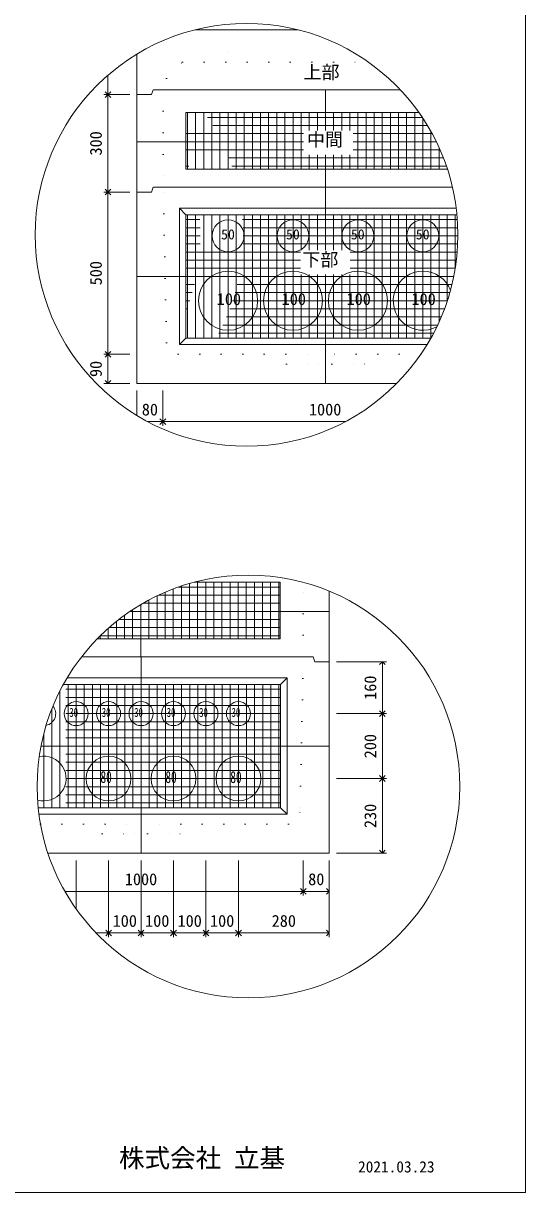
# Model space of a CAD drawing. Units: millimetres, scale not verified. Extents: x -6420 to 6420, y -3045 to 3045.
# Drawn here: x -3826 to -2340, y -2655 to 803 of the extents above; entities that cross this region are included whole.
import ezdxf
from ezdxf.enums import TextEntityAlignment as Align

# ---------------------------------------------------------------- set-up
doc = ezdxf.new("R2010")
doc.units = ezdxf.units.MM
doc.header["$LTSCALE"] = 20
for name, pattern in [('DASHED1', [1.8, 1.2, -0.6]), ('USER2', [50.8, 31.75, -6.35, 6.35, -6.35]), ('USER5', [3.185, 0.01, -3.175])]:
    doc.linetypes.add(name, pattern=pattern)
for name, color, linetype, lineweight in [('0-2_waku', 7, 'Continuous', 18), ('0-3_gaikei', 7, 'Continuous', 18), ('0-4_kakure', 7, 'DASHED1', 5), ('0-5_sunpou', 7, 'Continuous', 5), ('0-7_hole', 7, 'Continuous', 18), ('0-8_uchigawa', 6, 'Continuous', 18), ('0-D_文字１', 7, 'Continuous', 18), ('0-E_コア部分\u3000寸法補助線3', 150, 'USER2', 18), ('0-F_コア部分\u3000寸法補助線2', 150, 'USER2', 18), ('1-0_コア部分\u3000中心補助線', 1, 'Continuous', 18), ('1-1_コア部分\u3000寸法補助線', 7, 'USER2', 5), ('1-2_uchigawa2', 6, 'USER2', 18)]:
    doc.layers.add(name, color=color, linetype=linetype, lineweight=lineweight)
doc.styles.add('ＭＳ ゴシック', font='')
doc.styles.get('ＭＳ ゴシック').set_extended_font_data('MS Gothic')

# ---------------------------------------------------------------- blocks, each defined once
blk = doc.blocks.new('_Open90')
at = {"layer": '0-5_sunpou'}
blk.add_line((0, 0), (-1, 0), dxfattribs=at)
blk.add_lwpolyline([(-0.5, 0.5), (0, 0), (-0.5, -0.5)], dxfattribs=at)

msp = doc.modelspace()

# ---------------------------------------------------------------- linework, layer by layer
at = {"layer": '0-2_waku'}
for p in [(-2340.14, 3045.13), (-6420.14, -2654.87), (-6420.14, -2654.87), (-6420.14, -2654.87), (-6420.14, -2654.87)]:
    msp.add_line(p, (-2340.14, -2654.87), dxfattribs=at)
at = {"layer": '0-3_gaikei'}
for p, q in [((-3317.14, 784.27), (-3245.08, 784.27)), ((-3317.14, 784.27), (-3245.08, 784.27)), ((-3317.14, 784.27), (-3245.08, 784.27)), ((-3014.34, 784.27), (-3317.14, 784.27)), ((-3317.08, 784.27), (-3014.34, 784.27)), ((-3317.08, 784.27), (-3014.34, 784.27)), ((-3489.88, 592.27), (-3489.88, 712.29)), ((-3489.88, 592.27), (-3489.88, -262.13)), ((-3446.68, 592.27), (-3489.88, 592.27)), ((-3446.68, 592.27), (-3489.88, 592.27)), ((-3441.88, 606.67), (-3446.68, 592.27)), ((-2932.26, 606.67), (-3441.06, 606.67)), ((-2710.95, 606.67), (-2933.08, 606.67)), ((-3441.88, 318.67), (-3446.68, 304.27)), ((-2932.26, 318.67), (-3441.06, 318.67)), ((-2556.67, 318.67), (-2933.08, 318.67)), ((-3446.68, 304.27), (-3489.88, 304.27)), ((-3446.68, 304.27), (-3489.88, 304.27)), ((-3489.88, -262.13), (-2721.47, -262.13)), ((-3489.88, -262.13), (-2721.47, -262.13)), ((-3489.88, -262.13), (-2721.47, -262.13)), ((-2920.94, -1353.58), (-2920.94, -876.31)), ((-2968.94, -1070.38), (-2964.14, -1084.78)), ((-2920.94, -1084.78), (-2964.14, -1084.78))]:
    msp.add_line(p, q, dxfattribs=at)
for points in [[(-2968.94, -1070.38), (-3477.74, -1070.38), (-3653.83, -1070.38)], [(-3753.36, -1651.18), (-2920.94, -1651.18), (-2920.94, -1084.78)], [(-3741.16, -1651.18), (-2920.94, -1651.18), (-2920.94, -1084.78)]]:
    msp.add_lwpolyline(points, dxfattribs=at)
at = {"layer": '0-4_kakure', "linetype": 'USER5', "lineweight": 18}
for p, q in [((-3221.08, 784.27), (-3221.08, 800.43)), ((-3221.08, 784.27), (-3221.08, 688.27)), ((-3402.66, 640.27), (-3354.66, 688.27)), ((-3354.66, 688.27), (-2804.95, 688.27)), ((-3402.66, 640.27), (-3412.26, 606.67)), ((-3412.26, 606.67), (-3412.26, 318.67)), ((-3402.35, -142.13), (-3412.26, 318.67)), ((-3402.35, -142.13), (-3368.02, -175.73)), ((-3368.02, -175.73), (-2932.26, -175.73)), ((-3047.46, -204.53), (-3076.26, -175.73)), ((-3047.46, -204.53), (-2951.46, -204.53)), ((-2951.46, -204.53), (-2947.62, -262.13)), ((-2650.07, -175.73), (-2932.26, -175.73)), ((-2913.06, -204.53), (-2916.9, -262.13)), ((-2913.06, -204.53), (-2817.06, -204.53)), ((-2817.06, -204.53), (-2788.26, -175.73)), ((-2997.74, -1070.38), (-2997.74, -850.2)), ((-2997.74, -1070.38), (-3007.65, -1531.18)), ((-3007.65, -1531.18), (-3041.98, -1564.78)), ((-3775.39, -1564.78), (-3477.74, -1564.78)), ((-3592.94, -1593.58), (-3621.74, -1564.78)), ((-3041.98, -1564.78), (-3477.74, -1564.78)), ((-3362.54, -1593.58), (-3333.74, -1564.78)), ((-3592.94, -1593.58), (-3496.94, -1593.58)), ((-3496.94, -1593.58), (-3493.1, -1651.18)), ((-3458.54, -1593.58), (-3462.38, -1651.18)), ((-3458.54, -1593.58), (-3362.54, -1593.58))]:
    msp.add_line(p, q, dxfattribs=at)
at = {"layer": '0-5_sunpou', "color": 150, "lineweight": 18}
for p, q in [((-3575.62, 649.76), (-3575.62, 609.55)), ((-3511, 592.27), (-3588.1, 592.27)), ((-3532.12, 592.27), (-3588.1, 592.27)), ((-3575.62, 574.99), (-3575.62, 321.55)), ((-3511, 304.27), (-3588.1, 304.27)), ((-3511, 304.27), (-3588.1, 304.27)), ((-3575.62, 286.99), (-3575.62, -158.45)), ((-3511, -175.73), (-3588.1, -175.73)), ((-3532.12, -175.73), (-3588.1, -175.73)), ((-3575.62, -193.01), (-3575.62, -244.85)), ((-3511, -262.13), (-3588.1, -262.13)), ((-3489.88, -283.25), (-3489.88, -356.86)), ((-3413.08, -283.25), (-3413.08, -387.33)), ((-3413.08, -283.25), (-3413.08, -387.33)), ((-3458.16, -374.85), (-3430.36, -374.85)), ((-3395.8, -374.85), (-2873.31, -374.85)), ((-2899.82, -1084.78), (-2751.4, -1084.78)), ((-2763.88, -1102.06), (-2763.88, -1221.1)), ((-2899.82, -1238.38), (-2751.4, -1238.38)), ((-2899.82, -1238.38), (-2751.4, -1238.38)), ((-2763.88, -1255.66), (-2763.88, -1413.1)), ((-2899.82, -1430.38), (-2751.4, -1430.38)), ((-2899.82, -1430.38), (-2751.4, -1430.38)), ((-2763.88, -1447.66), (-2763.88, -1633.9)), ((-2899.82, -1651.18), (-2751.4, -1651.18)), ((-3669.74, -1672.3), (-3669.74, -1816.03)), ((-3573.74, -1672.3), (-3573.74, -1899.57)), ((-3573.74, -1672.3), (-3573.74, -1899.57)), ((-3477.74, -1672.3), (-3477.74, -1899.57)), ((-3477.74, -1672.3), (-3477.74, -1899.57)), ((-3381.74, -1672.3), (-3381.74, -1899.57)), ((-3381.74, -1672.3), (-3381.74, -1899.57)), ((-3285.74, -1672.3), (-3285.74, -1899.57)), ((-3285.74, -1672.3), (-3285.74, -1899.57)), ((-3189.74, -1672.3), (-3189.74, -1899.57)), ((-3189.74, -1672.3), (-3189.74, -1899.57)), ((-2997.74, -1672.3), (-2997.74, -1776.38)), ((-2997.74, -1672.3), (-2997.74, -1776.38)), ((-2920.94, -1672.3), (-2920.94, -1776.38)), ((-2920.94, -1672.3), (-2920.94, -1899.57)), ((-3703.03, -1763.9), (-3015.02, -1763.9)), ((-2980.46, -1763.9), (-2938.22, -1763.9)), ((-3610.89, -1887.09), (-3591.02, -1887.09)), ((-3556.46, -1887.09), (-3495.02, -1887.09)), ((-3460.46, -1887.09), (-3399.02, -1887.09)), ((-3364.46, -1887.09), (-3303.02, -1887.09)), ((-3268.46, -1887.09), (-3207.02, -1887.09)), ((-3172.46, -1887.09), (-2938.22, -1887.09))]:
    msp.add_line(p, q, dxfattribs=at)
for centre in [(-3165.74, 177.71), (-3160.13, -1453.91)]:
    msp.add_circle(centre, 625.17, dxfattribs=at)
at = {"layer": '0-7_hole'}
for centre, radius in [((-3220.26, 174.67), 47.04), ((-3028.26, 174.67), 47.04), ((-2836.26, 174.67), 47.04), ((-2644.26, 174.67), 47.04), ((-3220.26, -17.33), 87.36), ((-3028.26, -17.33), 87.36), ((-2836.26, -17.33), 87.36), ((-3669.74, -1238.38), 35.52), ((-3573.74, -1238.38), 35.52), ((-3477.74, -1238.38), 35.52), ((-3381.74, -1238.38), 35.52), ((-3285.74, -1238.38), 35.52), ((-3189.74, -1238.38), 35.52), ((-3573.74, -1430.38), 66.24), ((-3381.74, -1430.38), 66.24), ((-3189.74, -1430.38), 66.24)]:
    msp.add_circle(centre, radius, dxfattribs=at)
for centre, radius, start, end in [((-2644.26, -17.33), 87.36, 20.66629, 298.32089), ((-3765.74, -1238.38), 35.52, 281.59033, 39.2294), ((-3765.74, -1430.38), 66.24, 253.99064, 101.55918)]:
    msp.add_arc(centre, radius, start, end, dxfattribs=at)
at = {"layer": '0-8_uchigawa'}
for p, q in [((-3364.26, 256.27), (-3345.06, 237.07)), ((-3364.26, -146.93), (-3364.26, 256.27)), ((-3345.06, 237.07), (-2932.26, 237.07)), ((-3345.06, -127.73), (-3345.06, 237.07)), ((-2932.26, 237.07), (-2543.39, 237.07)), ((-3364.26, -146.93), (-3345.06, -127.73)), ((-3345.06, -127.73), (-2620.26, -127.73)), ((-3364.26, -146.93), (-2631.47, -146.93)), ((-3045.74, -1535.98), (-3045.74, -1132.78)), ((-3064.94, -1516.78), (-3064.94, -1151.98)), ((-3782.13, -1516.78), (-3064.94, -1516.78)), ((-3045.74, -1535.98), (-3064.94, -1516.78)), ((-3779.89, -1535.98), (-3045.74, -1535.98))]:
    msp.add_line(p, q, dxfattribs=at)
for points in [[(-3364.26, 256.27), (-2932.26, 256.27), (-2545.52, 256.27)], [(-3707.55, -1151.98), (-3477.74, -1151.98), (-3064.94, -1151.98), (-3045.74, -1132.78)], [(-3696.52, -1132.78), (-3477.74, -1132.78), (-3045.74, -1132.78)]]:
    msp.add_lwpolyline(points, dxfattribs=at)
at = {"layer": '0-E_コア部分\u3000寸法補助線3'}
for p, q in [((-3340.26, 371.47), (-3340.26, 539.47)), ((-3292.26, 371.47), (-3292.26, 539.47)), ((-3244.26, 371.47), (-3244.26, 539.47)), ((-3196.26, 371.47), (-3196.26, 539.47)), ((-3148.26, 371.47), (-3148.26, 539.47)), ((-3100.26, 371.47), (-3100.26, 539.47)), ((-3052.26, 371.47), (-3052.26, 539.47)), ((-3004.26, 371.47), (-3004.26, 539.47)), ((-2956.26, 486.44), (-2956.26, 539.47)), ((-2908.26, 486.44), (-2908.26, 539.47)), ((-2860.26, 486.44), (-2860.26, 539.47)), ((-2812.26, 371.47), (-2812.26, 539.47)), ((-2764.26, 371.47), (-2764.26, 539.47)), ((-2716.26, 371.47), (-2716.26, 539.47)), ((-2668.26, 371.47), (-2668.26, 539.47)), ((-2997.59, 477.07), (-3345.06, 477.07)), ((-2616.9, 477.07), (-2850.71, 477.07)), ((-2620.26, 371.47), (-2620.26, 483.14)), ((-2997.59, 429.07), (-3345.06, 429.07)), ((-2593.33, 429.07), (-2850.71, 429.07)), ((-2956.26, 371.47), (-2956.26, 414.57)), ((-2908.26, 371.47), (-2908.26, 414.57)), ((-2860.26, 371.47), (-2860.26, 414.57)), ((-2572.26, 371.47), (-2572.26, 374.23)), ((-2542.19, 222.67), (-3345.06, 222.67)), ((-3340.26, -127.73), (-3340.26, 237.07)), ((-3292.26, -127.73), (-3292.26, 237.07)), ((-3244.26, -127.73), (-3244.26, 237.07)), ((-3196.26, -127.73), (-3196.26, 237.07)), ((-3148.26, -127.73), (-3148.26, 237.07)), ((-3100.26, -127.73), (-3100.26, 237.07)), ((-3052.26, -127.73), (-3052.26, 237.07)), ((-3004.26, 132.04), (-3004.26, 237.07)), ((-2956.26, 132.04), (-2956.26, 237.07)), ((-2908.26, 132.04), (-2908.26, 237.07)), ((-2860.26, 132.04), (-2860.26, 237.07)), ((-2812.26, -127.73), (-2812.26, 237.07)), ((-2764.26, -127.73), (-2764.26, 237.07)), ((-2716.26, -127.73), (-2716.26, 237.07)), ((-2668.26, -127.73), (-2668.26, 237.07)), ((-2620.26, -127.73), (-2620.26, 237.07)), ((-2572.26, -18.8), (-2572.26, 237.07)), ((-2540.58, 174.67), (-3345.06, 174.67)), ((-3006.42, 126.67), (-3345.06, 126.67)), ((-2542.66, 126.67), (-2859.54, 126.67)), ((-3006.42, 78.67), (-3345.06, 78.67)), ((-2548.46, 78.67), (-2859.54, 78.67)), ((-3004.26, -127.73), (-3004.26, 60.17)), ((-2956.26, -127.73), (-2956.26, 60.17)), ((-2908.26, -127.73), (-2908.26, 60.17)), ((-2860.26, -127.73), (-2860.26, 60.17)), ((-2558.11, 30.67), (-3345.06, 30.67)), ((-2571.77, -17.33), (-3345.06, -17.33)), ((-2589.75, -65.33), (-3345.06, -65.33)), ((-2612.45, -113.33), (-3345.06, -113.33)), ((-3358.56, -1017.58), (-3358.56, -861.07)), ((-3310.56, -1017.58), (-3310.56, -849.58)), ((-3262.56, -1017.58), (-3262.56, -849.58)), ((-3214.56, -1017.58), (-3214.56, -849.58)), ((-3166.56, -1017.58), (-3166.56, -849.58)), ((-3118.56, -1017.58), (-3118.56, -849.58)), ((-3070.56, -1017.58), (-3070.56, -849.58)), ((-3406.56, -1017.58), (-3406.56, -879.36)), ((-3502.56, -1017.58), (-3502.56, -930.86)), ((-3065.76, -911.98), (-3471.81, -911.98)), ((-3454.56, -1017.58), (-3454.56, -902.41)), ((-3550.56, -1017.58), (-3550.56, -965.65)), ((-3065.76, -959.98), (-3543.36, -959.98)), ((-3598.56, -1017.58), (-3598.56, -1008.25)), ((-3064.94, -1166.38), (-3715.25, -1166.38)), ((-3693.74, -1516.78), (-3693.74, -1151.98)), ((-3645.74, -1516.78), (-3645.74, -1151.98)), ((-3597.74, -1516.78), (-3597.74, -1151.98)), ((-3549.74, -1516.78), (-3549.74, -1151.98)), ((-3501.74, -1516.78), (-3501.74, -1151.98)), ((-3453.74, -1516.78), (-3453.74, -1151.98)), ((-3405.74, -1516.78), (-3405.74, -1151.98)), ((-3357.74, -1516.78), (-3357.74, -1151.98)), ((-3309.74, -1516.78), (-3309.74, -1151.98)), ((-3261.74, -1516.78), (-3261.74, -1151.98)), ((-3213.74, -1516.78), (-3213.74, -1151.98)), ((-3165.74, -1516.78), (-3165.74, -1151.98)), ((-3117.74, -1516.78), (-3117.74, -1151.98)), ((-3069.74, -1516.78), (-3069.74, -1151.98)), ((-3741.74, -1516.78), (-3741.74, -1224.64)), ((-3064.94, -1214.38), (-3737.59, -1214.38)), ((-3064.94, -1262.38), (-3755.24, -1262.38)), ((-3064.94, -1310.38), (-3768.6, -1310.38)), ((-3064.94, -1358.38), (-3777.96, -1358.38)), ((-3064.94, -1406.38), (-3783.49, -1406.38)), ((-3064.94, -1454.38), (-3785.3, -1454.38)), ((-3064.94, -1502.38), (-3783.42, -1502.38))]:
    msp.add_line(p, q, dxfattribs=at)
at = {"layer": '0-F_コア部分\u3000寸法補助線2'}
for p, q in [((-3316.26, 371.47), (-3316.26, 539.47)), ((-3268.26, 371.47), (-3268.26, 539.47)), ((-3220.26, 371.47), (-3220.26, 539.47)), ((-3172.26, 371.47), (-3172.26, 539.47)), ((-3076.26, 371.47), (-3076.26, 539.47)), ((-2980.26, 486.44), (-2980.26, 539.47)), ((-2884.26, 486.44), (-2884.26, 539.47)), ((-2788.26, 371.47), (-2788.26, 539.47)), ((-2692.26, 371.47), (-2692.26, 539.47)), ((-2630.69, 501.07), (-3345.06, 501.07)), ((-2596.26, 371.47), (-2596.26, 435.65)), ((-2583.38, 405.07), (-3345.06, 405.07)), ((-2980.26, 371.47), (-2980.26, 414.57)), ((-2884.26, 371.47), (-2884.26, 414.57)), ((-3268.26, -127.73), (-3268.26, 237.07)), ((-3220.26, -127.73), (-3220.26, 237.07)), ((-3172.26, -127.73), (-3172.26, 237.07)), ((-3076.26, -127.73), (-3076.26, 237.07)), ((-2980.26, 132.04), (-2980.26, 237.07)), ((-2884.26, 132.04), (-2884.26, 237.07)), ((-2788.26, -127.73), (-2788.26, 237.07)), ((-2692.26, -127.73), (-2692.26, 237.07)), ((-2596.26, -80.22), (-2596.26, 237.07)), ((-2540.92, 198.67), (-3345.06, 198.67)), ((-3006.42, 102.67), (-3345.06, 102.67)), ((-2545.09, 102.67), (-2859.54, 102.67)), ((-2980.26, -127.73), (-2980.26, 60.17)), ((-2884.26, -127.73), (-2884.26, 60.17)), ((-2564.42, 6.67), (-3345.06, 6.67)), ((-2600.47, -89.33), (-3345.06, -89.33)), ((-3334.56, -1017.58), (-3334.56, -853.57)), ((-3238.56, -1017.58), (-3238.56, -849.58)), ((-3142.56, -1017.58), (-3142.56, -849.58)), ((-3430.56, -1017.58), (-3430.56, -890.26)), ((-3065.76, -887.98), (-3425.76, -887.98)), ((-3526.56, -1017.58), (-3526.56, -947.39)), ((-3065.76, -983.98), (-3572.44, -983.98)), ((-3717.74, -1516.78), (-3717.74, -1171.23)), ((-3621.74, -1516.78), (-3621.74, -1151.98)), ((-3525.74, -1516.78), (-3525.74, -1151.98)), ((-3429.74, -1516.78), (-3429.74, -1151.98)), ((-3333.74, -1516.78), (-3333.74, -1151.98)), ((-3237.74, -1516.78), (-3237.74, -1151.98)), ((-3141.74, -1516.78), (-3141.74, -1151.98)), ((-3064.94, -1190.38), (-3727.04, -1190.38)), ((-3765.74, -1516.78), (-3765.74, -1298.76)), ((-3064.94, -1286.38), (-3762.43, -1286.38)), ((-3064.94, -1382.38), (-3781.19, -1382.38)), ((-3064.94, -1478.38), (-3784.82, -1478.38))]:
    msp.add_line(p, q, dxfattribs=at)
at = {"layer": '1-0_コア部分\u3000中心補助線'}
for p, q in [((-2932.26, 486.44), (-2932.26, 606.67)), ((-2997.59, 453.07), (-3489.88, 453.07)), ((-2604.48, 453.07), (-2850.71, 453.07)), ((-2932.26, 318.67), (-2932.26, 414.57)), ((-2932.26, 132.04), (-2932.26, 318.67)), ((-3489.06, 54.67), (-2552.8, 54.67)), ((-2932.26, -262.13), (-2932.26, 60.17)), ((-3478.56, -1070.38), (-3478.56, -915.91)), ((-2922.58, -935.98), (-3510.25, -935.98)), ((-3477.74, -1651.18), (-3477.74, -1070.38)), ((-3773.76, -1334.38), (-2920.94, -1334.38))]:
    msp.add_line(p, q, dxfattribs=at)
at = {"layer": '1-1_コア部分\u3000寸法補助線'}
for p, q in [((-2645.95, 525.07), (-3345.06, 525.07)), ((-3316.26, 371.47), (-3316.26, 539.47)), ((-3220.26, 371.47), (-3220.26, 539.47)), ((-3124.26, 371.47), (-3124.26, 539.47)), ((-3028.26, 371.47), (-3028.26, 539.47)), ((-2836.26, 371.47), (-2836.26, 539.47)), ((-2740.26, 371.47), (-2740.26, 539.47)), ((-2644.26, 371.47), (-2644.26, 522.53)), ((-2574.57, 381.07), (-3345.06, 381.07)), ((-3316.26, -127.73), (-3316.26, 237.07)), ((-3220.26, -127.73), (-3220.26, 237.07)), ((-3124.26, -127.73), (-3124.26, 237.07)), ((-3028.26, -127.73), (-3028.26, 237.07)), ((-2836.26, -127.73), (-2836.26, 237.07)), ((-2740.26, -127.73), (-2740.26, 237.07)), ((-2644.26, -127.73), (-2644.26, 237.07)), ((-2548.26, 79.96), (-2548.26, 237.07)), ((-2541.15, 150.67), (-3345.06, 150.67)), ((-2580.2, -41.33), (-3345.06, -41.33)), ((-3065.76, -863.98), (-3367.05, -863.98)), ((-3286.56, -1017.58), (-3286.56, -849.58)), ((-3190.56, -1017.58), (-3190.56, -849.58)), ((-3094.56, -1017.58), (-3094.56, -849.58)), ((-3382.56, -1017.58), (-3382.56, -869.65)), ((-3574.56, -1017.58), (-3574.56, -985.84)), ((-3065.76, -1007.98), (-3598.29, -1007.98)), ((-3669.74, -1516.78), (-3669.74, -1151.98)), ((-3573.74, -1516.78), (-3573.74, -1151.98)), ((-3381.74, -1516.78), (-3381.74, -1151.98)), ((-3285.74, -1516.78), (-3285.74, -1151.98)), ((-3189.74, -1516.78), (-3189.74, -1151.98)), ((-3093.74, -1516.78), (-3093.74, -1151.98)), ((-3064.94, -1238.38), (-3746.97, -1238.38)), ((-3765.74, -1516.78), (-3765.74, -1298.76)), ((-3064.94, -1430.38), (-3784.85, -1430.38))]:
    msp.add_line(p, q, dxfattribs=at)
at = {"layer": '1-2_uchigawa2'}
for p, q in [((-3345.06, 539.47), (-2932.26, 539.47)), ((-3345.06, 539.47), (-3345.06, 371.47)), ((-2655.87, 539.47), (-2932.26, 539.47)), ((-3345.06, 371.47), (-2932.26, 371.47)), ((-2571.35, 371.47), (-2932.26, 371.47)), ((-3065.76, -849.58), (-3320.19, -849.58)), ((-3065.76, -849.58), (-3065.76, -1017.58)), ((-3607.85, -1017.58), (-3478.56, -1017.58)), ((-3065.76, -1017.58), (-3478.56, -1017.58))]:
    msp.add_line(p, q, dxfattribs=at)

# ---------------------------------------------------------------- block references
at = {"layer": '0-5_sunpou', "xscale": 17.28, "yscale": 17.28}
for p, rotation in [((-3575.62, 592.27), 270), ((-3575.62, 592.27), 90), ((-3575.62, 304.27), 270), ((-3575.62, 304.27), 90), ((-3575.62, -175.73), 270), ((-3575.62, -175.73), 90), ((-3575.62, -262.13), 270), ((-3413.08, -374.85), 180), ((-2763.88, -1084.78), 90), ((-2763.88, -1238.38), 270), ((-2763.88, -1238.38), 90), ((-2763.88, -1430.38), 270), ((-2763.88, -1430.38), 90), ((-2763.88, -1651.18), 270), ((-2997.74, -1763.9), 180), ((-3573.74, -1887.09), 180), ((-3477.74, -1887.09), 180), ((-3381.74, -1887.09), 180), ((-3285.74, -1887.09), 180), ((-3189.74, -1887.09), 180)]:
    msp.add_blockref('_Open90', p, dxfattribs=dict(at, rotation=rotation))
for p in [(-3413.08, -374.85), (-2997.74, -1763.9), (-2920.94, -1763.9), (-3573.74, -1887.09), (-3477.74, -1887.09), (-3381.74, -1887.09), (-3285.74, -1887.09), (-3189.74, -1887.09), (-2920.94, -1887.09)]:
    msp.add_blockref('_Open90', p, dxfattribs=at)

# ---------------------------------------------------------------- texts
at = {"layer": '0-5_sunpou', "style": 'ＭＳ ゴシック'}
for s, p in [('300', (-3583.3, 412.27)), ('500', (-3583.3, 28.27)), ('90', (-3583.3, -242.93)), ('160', (-2771.56, -1197.58)), ('200', (-2771.56, -1370.38)), ('230', (-2771.56, -1576.78))]:
    msp.add_text(s, height=35.19, rotation=90, dxfattribs=at).set_placement(p, align=Align.BOTTOM_LEFT)
for s, p in [('80', (-3475.48, -367.17)), ('1000', (-2981.08, -367.17)), ('1000', (-3525.74, -1756.22)), ('80', (-2983.34, -1756.22)), ('100', (-3561.74, -1879.41)), ('100', (-3465.74, -1879.41)), ('100', (-3369.74, -1879.41)), ('100', (-3273.74, -1879.41)), ('280', (-3091.34, -1879.41))]:
    msp.add_text(s, height=35.19, dxfattribs=at).set_placement(p, align=Align.BOTTOM_LEFT)
at = {"layer": '0-D_文字１', "style": 'ＭＳ ゴシック'}
for s, height, p in [('上部', 39.1, (-2997.33, 627.43)), ('中間', 39.1, (-2987.04, 428.13)), ('50', 29.91, (-3240.99, 155.14)), ('50', 29.91, (-3048.99, 155.14)), ('50', 29.91, (-2856.99, 155.14)), ('50', 29.91, (-2664.99, 155.14)), ('下部', 39.1, (-3000.68, 73.13)), ('100', 35.19, (-3253.8, -40.54)), ('100', 35.19, (-3061.8, -40.54)), ('100', 35.19, (-2869.8, -40.54)), ('100', 35.19, (-2677.8, -40.54)), ('株式会社 立基', 55.43, (-3543.11, -2596.9)), ('2021.03.23', 33.26, (-2835.76, -2605.18))]:
    msp.add_text(s, height=height, dxfattribs=at).set_placement(p, align=Align.BOTTOM_LEFT)
at = {"layer": '0-D_文字１', "style": 'ＭＳ ゴシック', "width": 0.7}
for s, height, p in [('30', 26.92, (-3689.9, -1256.17)), ('30', 26.92, (-3593.9, -1256.17)), ('30', 26.92, (-3497.9, -1256.17)), ('30', 26.92, (-3401.9, -1256.17)), ('30', 26.92, (-3305.9, -1256.17)), ('30', 26.92, (-3209.9, -1256.17)), ('80', 35.19, (-3597.81, -1454.08)), ('80', 35.19, (-3405.81, -1454.08)), ('80', 35.19, (-3213.81, -1454.08))]:
    msp.add_text(s, height=height, dxfattribs=at).set_placement(p, align=Align.BOTTOM_LEFT)

doc.saveas('drawing.dxf')
